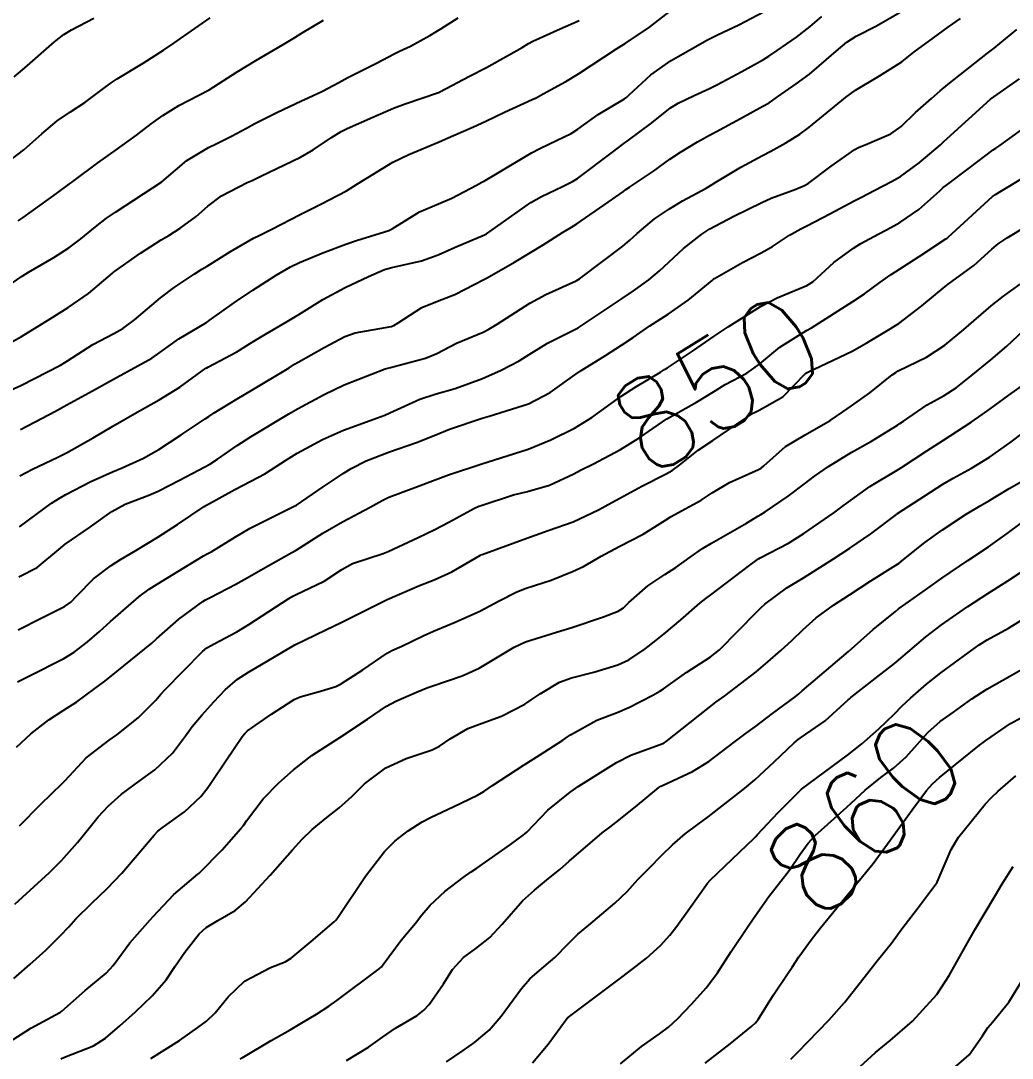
# Model space of a CAD drawing. Header units: metres. Extents: x 307586 to 320046, y 7427249 to 7434250.
# Drawn here: x 319910.75 to 319953.72, y 7429472.91 to 7429517.88 of the extents above; entities that cross this region are included whole.
import ezdxf
from ezdxf.enums import TextEntityAlignment as Align

# ---------------------------------------------------------------- set-up
doc = ezdxf.new("R2010")
doc.units = ezdxf.units.M
doc.header["$MEASUREMENT"] = 0
for name, color, linetype in [('Cotas', 45, 'Continuous'), ('Curvas de Nivel 1m', 11, 'Continuous'), ('Curvas de Nivel 5m', 15, 'Continuous')]:
    doc.layers.add(name, color=color, linetype=linetype)
doc.styles.add('Style-STANDARD', font='STANDARD.shx')

msp = doc.modelspace()

# ---------------------------------------------------------------- linework, layer by layer
at = {"layer": 'Curvas de Nivel 1m', "flags": 128}
for points, elevation in [([(319910.015, 7429501.732), (319910.764, 7429502.071), (319912.482, 7429502.954), (319912.665, 7429503.061), (319912.776, 7429503.14), (319913.885, 7429503.841), (319914.794, 7429504.318), (319915.183, 7429504.539), (319915.685, 7429504.917), (319916.813, 7429505.87), (319917.401, 7429506.311), (319918.269, 7429506.886), (319918.607, 7429507.101), (319918.828, 7429507.241), (319919.84, 7429507.868), (319920.847, 7429508.447), (319921.116, 7429508.589), (319921.634, 7429508.848), (319922.859, 7429509.472), (319923.762, 7429509.923), (319924.87, 7429510.5), (319925.355, 7429510.803), (319926.883, 7429511.75), (319927.578, 7429512.081), (319928.892, 7429512.621), (319928.984, 7429512.667), (319929.17, 7429512.757), (319930.371, 7429513.275), (319930.905, 7429513.527), (319931.724, 7429513.915), (319932.919, 7429514.458), (319933.089, 7429514.539), (319933.393, 7429514.705), (319934.375, 7429515.249), (319934.932, 7429515.578), (319936.576, 7429516.665), (319936.801, 7429516.806), (319936.946, 7429516.891), (319938.003, 7429517.603), (319938.969, 7429518.353)], 842), ([(319910.144, 7429511.724), (319910.886, 7429512.282), (319911.669, 7429512.968), (319912.327, 7429513.533), (319912.908, 7429513.93), (319913.527, 7429514.331), (319914.339, 7429514.936), (319914.667, 7429515.191), (319914.927, 7429515.362), (319916.053, 7429516.038), (319916.94, 7429516.601), (319917.384, 7429516.903), (319918.295, 7429517.547), (319918.96, 7429517.999)], 838), ([(319910.469, 7429515.443), (319910.931, 7429515.836), (319912.216, 7429516.961), (319912.617, 7429517.286), (319912.951, 7429517.486), (319913.917, 7429517.982)], 837), ([(319910.639, 7429509.198), (319910.857, 7429509.346), (319912.304, 7429510.395), (319912.871, 7429510.808), (319912.951, 7429510.87), (319913.063, 7429510.948), (319914.098, 7429511.721), (319914.886, 7429512.279), (319915.767, 7429512.917), (319916.405, 7429513.403), (319916.906, 7429513.766), (319917.601, 7429514.205), (319918.923, 7429514.88), (319920.135, 7429515.664), (319920.936, 7429516.154), (319922.123, 7429516.842), (319922.635, 7429517.147), (319922.951, 7429517.346), (319923.88, 7429517.9)], 839), ([(319910.665, 7429493.77), (319911.467, 7429494.172), (319912.4, 7429494.954), (319912.685, 7429495.188), (319913.728, 7429495.904), (319914.7, 7429496.606), (319915.275, 7429496.921), (319916.302, 7429497.313), (319916.712, 7429497.491), (319917.641, 7429497.969), (319918.728, 7429498.54), (319918.947, 7429498.661), (319919.282, 7429498.875), (319920.138, 7429499.467), (319920.743, 7429499.852), (319922.37, 7429500.836), (319922.755, 7429501.058), (319923.902, 7429501.678), (319924.766, 7429502.097), (319926.547, 7429502.783), (319926.717, 7429502.838), (319926.774, 7429502.852), (319928.295, 7429503.25), (319928.783, 7429503.458), (319929.645, 7429503.896), (319930.797, 7429504.379), (319931.034, 7429504.502), (319931.399, 7429504.731), (319932.812, 7429505.632), (319933.514, 7429506.005), (319934.822, 7429506.601), (319934.971, 7429506.688), (319936.018, 7429507.489), (319936.845, 7429508.107), (319937.146, 7429508.359), (319937.466, 7429508.654), (319938.222, 7429509.284), (319938.864, 7429509.725), (319939.437, 7429510.064), (319940.46, 7429510.624), (319940.722, 7429510.774), (319940.877, 7429510.873), (319941.955, 7429511.536), (319942.895, 7429512.035), (319943.263, 7429512.221), (319943.907, 7429512.58), (319944.52, 7429512.961), (319944.91, 7429513.243), (319946.494, 7429514.546), (319946.926, 7429514.86), (319947.975, 7429515.487), (319948.939, 7429516.098), (319949.172, 7429516.286), (319949.454, 7429516.515), (319950.317, 7429517.141), (319950.959, 7429517.605), (319951.48, 7429517.978)], 846), ([(319910.721, 7429498.155), (319911.263, 7429498.434), (319912.355, 7429498.956), (319912.735, 7429499.145), (319913.888, 7429499.792), (319914.747, 7429500.307), (319915.803, 7429500.914), (319916.758, 7429501.443), (319917.655, 7429502), (319918.772, 7429502.812), (319918.814, 7429502.838), (319918.889, 7429502.879), (319920.12, 7429503.53), (319920.789, 7429503.939), (319921.355, 7429504.292), (319922.301, 7429504.838), (319922.806, 7429505.149), (319923.839, 7429505.793), (319924.818, 7429506.316), (319925.831, 7429506.795), (319926.525, 7429507.087), (319926.829, 7429507.174), (319928.126, 7429507.475), (319928.837, 7429507.731), (319929.547, 7429508.049), (319930.851, 7429508.592), (319930.946, 7429508.644), (319931.084, 7429508.737), (319932.866, 7429509.992), (319933.316, 7429510.258), (319934.229, 7429510.696), (319934.664, 7429510.903), (319934.876, 7429511.034), (319936.394, 7429512.174), (319936.892, 7429512.555), (319936.953, 7429512.599), (319937.034, 7429512.659), (319938.107, 7429513.446), (319938.915, 7429514.097), (319939.248, 7429514.309), (319939.942, 7429514.63), (319940.61, 7429514.939), (319940.928, 7429515.1), (319942.008, 7429515.678), (319942.939, 7429516.199), (319943.181, 7429516.347), (319943.536, 7429516.584), (319944.368, 7429517.16), (319944.959, 7429517.629), (319945.475, 7429518.053)], 844), ([(319910.745, 7429500.155), (319912.265, 7429500.957), (319912.756, 7429501.221), (319913.868, 7429501.833), (319914.767, 7429502.341), (319915.833, 7429502.914), (319916.43, 7429503.253), (319916.782, 7429503.496), (319917.599, 7429504.084), (319918.802, 7429504.801), (319918.853, 7429504.829), (319918.925, 7429504.879), (319920.016, 7429505.663), (319920.816, 7429506.198), (319921.828, 7429506.845), (319922.451, 7429507.214), (319922.831, 7429507.402), (319923.839, 7429507.819), (319924.844, 7429508.195), (319925.301, 7429508.348), (319926.703, 7429508.782), (319926.854, 7429508.853), (319928.041, 7429509.588), (319928.865, 7429509.94), (319929.436, 7429510.185), (319930.5, 7429510.744), (319930.735, 7429510.88), (319930.875, 7429510.956), (319931.412, 7429511.266), (319932.887, 7429512.151), (319933.25, 7429512.345), (319934.007, 7429512.699), (319934.604, 7429512.987), (319934.9, 7429513.183), (319935.775, 7429513.812), (319936.92, 7429514.496), (319937.019, 7429514.561), (319937.125, 7429514.658), (319938.054, 7429515.526), (319938.938, 7429516.157), (319939.248, 7429516.329), (319939.776, 7429516.632), (319940.521, 7429517.052), (319940.953, 7429517.266), (319941.868, 7429517.698), (319942.968, 7429518.27)], 843), ([(319910.01, 7429503.762), (319910.791, 7429504.188), (319911.278, 7429504.491), (319912.028, 7429504.962), (319912.808, 7429505.443), (319913.697, 7429506.058), (319914.733, 7429506.931), (319914.78, 7429506.974), (319914.824, 7429507.004), (319915.95, 7429507.799), (319916.845, 7429508.374), (319917.17, 7429508.574), (319917.67, 7429508.892), (319918.352, 7429509.391), (319918.863, 7429509.841), (319919.458, 7429510.283), (319920.572, 7429510.863), (319920.778, 7429510.956), (319920.874, 7429511), (319921.163, 7429511.143), (319922.884, 7429511.969), (319923.433, 7429512.279), (319924.217, 7429512.817), (319924.636, 7429513.073), (319924.899, 7429513.201), (319926.006, 7429513.694), (319926.913, 7429514.09), (319927.414, 7429514.277), (319928.855, 7429514.761), (319928.904, 7429514.779), (319928.923, 7429514.789), (319930.198, 7429515.48), (319930.934, 7429515.845), (319932.491, 7429516.717), (319932.762, 7429516.896), (319932.947, 7429516.994), (319934.134, 7429517.519), (319934.961, 7429517.889)], 841), ([(319910.638, 7429491.469), (319911.671, 7429491.993), (319912.648, 7429492.48), (319912.921, 7429492.676), (319913.178, 7429492.945), (319913.913, 7429493.689), (319914.673, 7429494.262), (319915.081, 7429494.519), (319915.74, 7429494.914), (319916.689, 7429495.493), (319917.541, 7429496.045), (319918.702, 7429496.814), (319918.741, 7429496.842), (319918.806, 7429496.879), (319920.027, 7429497.553), (319920.719, 7429497.913), (319921.335, 7429498.239), (319922.275, 7429498.837), (319922.736, 7429499.127), (319923.835, 7429499.726), (319924.746, 7429500.133), (319926.539, 7429500.783), (319926.754, 7429500.875), (319928.051, 7429501.476), (319928.762, 7429501.7), (319929.585, 7429501.931), (319930.769, 7429502.375), (319931.578, 7429502.728), (319932.361, 7429503.135), (319932.783, 7429503.405), (319933.588, 7429503.904), (319934.8, 7429504.506), (319934.918, 7429504.571), (319935.087, 7429504.686), (319936.815, 7429505.839), (319937.308, 7429506.165), (319937.979, 7429506.648), (319938.439, 7429507.034), (319938.835, 7429507.414), (319939.476, 7429508.001), (319940.268, 7429508.626), (319940.619, 7429508.859), (319940.857, 7429508.988), (319941.652, 7429509.4), (319942.867, 7429510.001), (319943.273, 7429510.182), (319944.341, 7429510.575), (319944.719, 7429510.728), (319944.877, 7429510.82), (319945.877, 7429511.567), (319946.899, 7429512.299), (319947.057, 7429512.382), (319947.449, 7429512.535), (319948.456, 7429512.976), (319948.911, 7429513.299), (319949.531, 7429513.9), (319950.22, 7429514.507), (319950.597, 7429514.832), (319950.929, 7429515.115), (319952.655, 7429516.474), (319952.82, 7429516.597), (319952.946, 7429516.692), (319953.921, 7429517.498)], 847), ([(319910.615, 7429489.217), (319911.111, 7429489.466), (319912.626, 7429490.238), (319913.065, 7429490.509), (319913.633, 7429490.94), (319914.174, 7429491.398), (319914.642, 7429491.83), (319915.876, 7429492.912), (319916.326, 7429493.237), (319916.661, 7429493.452), (319917.56, 7429494), (319918.68, 7429494.678), (319918.81, 7429494.75), (319919.036, 7429494.876), (319920.054, 7429495.501), (319920.693, 7429495.876), (319922.608, 7429496.831), (319922.674, 7429496.86), (319922.704, 7429496.879), (319923.855, 7429497.68), (319924.724, 7429498.248), (319925.072, 7429498.461), (319925.722, 7429498.795), (319926.737, 7429499.195), (319927.912, 7429499.597), (319928.745, 7429499.934), (319929.333, 7429500.169), (319930.752, 7429500.649), (319931.05, 7429500.736), (319932.759, 7429501.274), (319933.704, 7429501.76), (319934.771, 7429502.535), (319934.994, 7429502.687), (319936.093, 7429503.36), (319936.79, 7429503.814), (319937.298, 7429504.152), (319938.024, 7429504.648), (319938.49, 7429504.96), (319938.808, 7429505.16), (319939.685, 7429505.761), (319940.718, 7429506.621), (319940.771, 7429506.673), (319940.824, 7429506.707), (319942.04, 7429507.397), (319942.841, 7429507.818), (319943.338, 7429508.093), (319944.067, 7429508.578), (319944.566, 7429508.863), (319944.857, 7429509.005), (319945.812, 7429509.506), (319946.868, 7429510.065), (319947.184, 7429510.223), (319947.767, 7429510.531), (319948.496, 7429510.906), (319948.882, 7429511.125), (319949.69, 7429511.713), (319950.609, 7429512.503), (319950.76, 7429512.645), (319950.906, 7429512.778), (319952.785, 7429514.472), (319952.924, 7429514.582), (319954.032, 7429515.359)], 848), ([(319910.577, 7429486.392), (319911.185, 7429486.971), (319911.973, 7429487.579), (319912.598, 7429487.974), (319913.19, 7429488.358), (319913.962, 7429488.937), (319914.337, 7429489.212), (319914.618, 7429489.42), (319916.428, 7429490.903), (319916.635, 7429491.081), (319917.598, 7429491.936), (319918.651, 7429492.704), (319918.761, 7429492.77), (319918.963, 7429492.877), (319920.074, 7429493.453), (319920.667, 7429493.782), (319921.346, 7429494.177), (319922.509, 7429494.833), (319922.684, 7429494.934), (319923.844, 7429495.666), (319924.696, 7429496.152), (319925.9, 7429496.792), (319926.412, 7429497.079), (319926.71, 7429497.228), (319927.834, 7429497.651), (319928.721, 7429497.979), (319929.287, 7429498.191), (319930.732, 7429498.671), (319930.786, 7429498.686), (319930.961, 7429498.737), (319932.739, 7429499.306), (319933.73, 7429499.713), (319934.748, 7429500.217), (319935.502, 7429500.679), (319936.762, 7429501.583), (319937.406, 7429502.014), (319938.473, 7429502.643), (319938.66, 7429502.756), (319938.776, 7429502.83), (319939.863, 7429503.559), (319940.799, 7429504.205), (319941.416, 7429504.611), (319942.812, 7429505.488), (319943.534, 7429505.864), (319944.821, 7429506.404), (319945.08, 7429506.566), (319945.996, 7429507.392), (319946.845, 7429508.015), (319947.167, 7429508.218), (319947.727, 7429508.531), (319948.469, 7429508.912), (319948.859, 7429509.125), (319949.679, 7429509.698), (319950.58, 7429510.503), (319950.735, 7429510.641), (319950.877, 7429510.753), (319951.868, 7429511.505), (319952.9, 7429512.282), (319953.014, 7429512.356), (319953.188, 7429512.467), (319954.183, 7429513.184)], 849), ([(319910.499, 7429479.583), (319912.007, 7429480.958), (319912.518, 7429481.476), (319913.216, 7429482.253), (319913.758, 7429482.938), (319914.108, 7429483.366), (319914.547, 7429483.836), (319915.122, 7429484.354), (319915.888, 7429484.91), (319916.568, 7429485.403), (319917.332, 7429486.136), (319917.895, 7429486.887), (319918.184, 7429487.289), (319918.596, 7429487.779), (319919.119, 7429488.361), (319919.606, 7429488.87), (319920.149, 7429489.333), (319920.621, 7429489.642), (319922.633, 7429490.83), (319923.979, 7429491.477), (319924.643, 7429491.793), (319926.605, 7429492.781), (319926.639, 7429492.795), (319928.033, 7429493.396), (319928.666, 7429493.648), (319929.436, 7429493.988), (319930.682, 7429494.711), (319930.698, 7429494.724), (319930.755, 7429494.739), (319932.69, 7429495.446), (319933.615, 7429495.78), (319934.698, 7429496.163), (319935.796, 7429496.674), (319936.375, 7429496.998), (319936.711, 7429497.181), (319937.672, 7429497.697), (319938.727, 7429498.235), (319938.983, 7429498.384), (319939.312, 7429498.634), (319940.109, 7429499.256), (319940.743, 7429499.678), (319942.104, 7429500.6), (319942.489, 7429500.862), (319942.759, 7429500.998), (319943.779, 7429501.569), (319944.743, 7429502.57), (319944.761, 7429502.592), (319944.783, 7429502.604), (319944.862, 7429502.647), (319946.793, 7429503.559), (319947.416, 7429503.915), (319948.438, 7429504.524), (319948.665, 7429504.661), (319948.805, 7429504.76), (319949.805, 7429505.518), (319950.822, 7429506.364), (319951, 7429506.497), (319952.054, 7429507.262), (319952.845, 7429507.975), (319953.112, 7429508.204), (319953.506, 7429508.463), (319954.335, 7429508.978)], 851), ([(319910.457, 7429476.359), (319911.153, 7429476.97), (319911.843, 7429477.589), (319912.482, 7429478.23), (319912.831, 7429478.604), (319913.144, 7429478.943), (319913.82, 7429479.616), (319914.506, 7429480.269), (319915.134, 7429480.921), (319916.53, 7429482.573), (319916.688, 7429482.742), (319916.888, 7429482.896), (319917.848, 7429483.582), (319918.554, 7429484.256), (319918.834, 7429484.602), (319919.025, 7429484.875), (319919.641, 7429485.8), (319920.368, 7429486.862), (319920.463, 7429486.983), (319920.586, 7429487.091), (319921.625, 7429487.817), (319922.607, 7429488.459), (319922.86, 7429488.576), (319923.739, 7429488.819), (319924.409, 7429489.018), (319924.616, 7429489.115), (319925.574, 7429489.747), (319926.63, 7429490.464), (319926.834, 7429490.575), (319927.266, 7429490.774), (319928.193, 7429491.209), (319928.64, 7429491.419), (319929.583, 7429491.812), (319930.648, 7429492.289), (319931.486, 7429492.728), (319932.252, 7429493.123), (319932.661, 7429493.274), (319933.735, 7429493.632), (319934.673, 7429493.997), (319935.142, 7429494.217), (319935.903, 7429494.672), (319936.687, 7429495.094), (319937.722, 7429495.62), (319938.699, 7429496.231), (319938.945, 7429496.393), (319939.388, 7429496.633), (319940.237, 7429497.098), (319940.715, 7429497.411), (319941.468, 7429497.863), (319942.73, 7429498.421), (319942.837, 7429498.483), (319942.96, 7429498.588), (319943.902, 7429499.418), (319944.746, 7429499.928), (319945.829, 7429500.554), (319946.38, 7429500.924), (319946.763, 7429501.179), (319947.553, 7429501.751), (319948.522, 7429502.523), (319948.673, 7429502.632), (319948.785, 7429502.696), (319950.007, 7429503.292), (319950.796, 7429503.807), (319951.627, 7429504.488), (319952.813, 7429505.513), (319953.343, 7429505.939), (319954.067, 7429506.458)], 852), ([(319910.424, 7429473.718), (319911.185, 7429474.215), (319912.442, 7429474.885), (319912.483, 7429474.908), (319912.54, 7429474.949), (319913.552, 7429475.839), (319914.46, 7429476.595), (319914.762, 7429476.926), (319915.483, 7429477.909), (319916.363, 7429478.902), (319916.494, 7429479.044), (319917.389, 7429480.007), (319918.434, 7429480.881), (319918.479, 7429480.915), (319918.514, 7429480.952), (319919.467, 7429481.927), (319920.298, 7429482.862), (319920.404, 7429482.993), (319920.538, 7429483.197), (319921.256, 7429484.146), (319921.938, 7429484.839), (319922.569, 7429485.404), (319923.365, 7429486.032), (319924.583, 7429486.81), (319925.777, 7429487.61), (319926.604, 7429488.164), (319927.005, 7429488.378), (319927.91, 7429488.767), (319928.402, 7429488.975), (319928.616, 7429489.051), (319929.884, 7429489.483), (319930.624, 7429489.818), (319932.135, 7429490.717), (319932.635, 7429490.953), (319933.969, 7429491.368), (319934.642, 7429491.58), (319936.015, 7429492.038), (319936.649, 7429492.291), (319936.874, 7429492.435), (319937.108, 7429492.655), (319937.927, 7429493.384), (319938.671, 7429493.87), (319939.139, 7429494.173), (319939.77, 7429494.629), (319940.306, 7429495.005), (319940.689, 7429495.236), (319942.202, 7429496.102), (319942.701, 7429496.395), (319942.822, 7429496.469), (319943.01, 7429496.587), (319944.015, 7429497.275), (319944.721, 7429497.805), (319945.156, 7429498.134), (319945.757, 7429498.555), (319946.739, 7429499.155), (319947.619, 7429499.657), (319948.751, 7429500.345), (319948.858, 7429500.413), (319949.01, 7429500.517), (319950.042, 7429501.228), (319950.77, 7429501.638), (319951.298, 7429501.969), (319951.947, 7429502.483), (319952.79, 7429503.18), (319953.488, 7429503.771), (319954.218, 7429504.456)], 853), ([(319912.488, 7429472.874), (319912.657, 7429472.948), (319913.906, 7429473.45), (319914.426, 7429473.776), (319915.048, 7429474.306), (319915.726, 7429474.911), (319916.45, 7429475.616), (319917.05, 7429476.301), (319917.449, 7429476.89), (319917.86, 7429477.499), (319918.484, 7429478.297), (319918.79, 7429478.576), (319919.297, 7429478.872), (319920.053, 7429479.308), (319920.501, 7429479.681), (319921.57, 7429480.844), (319922.524, 7429481.943), (319922.95, 7429482.405), (319923.387, 7429482.821), (319924.016, 7429483.341), (319924.547, 7429483.76), (319925.1, 7429484.256), (319925.651, 7429484.794), (319926.57, 7429485.492), (319927.454, 7429485.891), (319928.578, 7429486.278), (319928.9, 7429486.437), (319929.369, 7429486.752), (319930.136, 7429487.199), (319930.592, 7429487.375), (319931.59, 7429487.733), (319932.606, 7429488.254), (319932.88, 7429488.436), (319933.259, 7429488.704), (319934.104, 7429489.21), (319934.62, 7429489.397), (319935.591, 7429489.644), (319936.626, 7429489.957), (319937.104, 7429490.179), (319937.812, 7429490.648), (319938.275, 7429491.006), (319938.64, 7429491.307), (319939.366, 7429491.913), (319940.182, 7429492.625), (319940.444, 7429492.835), (319940.658, 7429492.99), (319942.358, 7429494.275), (319942.682, 7429494.522), (319942.722, 7429494.55), (319942.798, 7429494.589), (319944.031, 7429495.235), (319944.694, 7429495.648), (319945.989, 7429496.551), (319946.403, 7429496.85), (319946.711, 7429497.086), (319947.558, 7429497.694), (319948.731, 7429498.391), (319948.811, 7429498.44), (319948.931, 7429498.518), (319950.015, 7429499.232), (319950.745, 7429499.702), (319951.948, 7429500.482), (319952.421, 7429500.812), (319952.762, 7429501.059), (319953.581, 7429501.652), (319954.723, 7429502.451)], 854), ([(319920.262, 7429472.862), (319920.351, 7429472.924), (319920.415, 7429472.966), (319921.6, 7429473.668), (319922.433, 7429474.139), (319922.869, 7429474.393), (319923.566, 7429474.819), (319924.099, 7429475.161), (319924.449, 7429475.403), (319926.294, 7429476.783), (319926.382, 7429476.863), (319926.466, 7429476.971), (319927.237, 7429478.017), (319927.855, 7429478.766), (319928.141, 7429479.119), (319928.501, 7429479.539), (319929.131, 7429480.13), (319929.928, 7429480.746), (319930.274, 7429480.984), (319930.517, 7429481.147), (319931.974, 7429482.165), (319932.532, 7429482.574), (319932.606, 7429482.636), (319932.68, 7429482.709), (319933.594, 7429483.653), (319934.559, 7429484.439), (319934.703, 7429484.546), (319934.908, 7429484.685), (319936.574, 7429485.721), (319937.192, 7429486.038), (319938.582, 7429486.554), (319938.642, 7429486.579), (319938.727, 7429486.639), (319939.77, 7429487.454), (319940.606, 7429488.129), (319940.884, 7429488.341), (319941.267, 7429488.61), (319942.624, 7429489.651), (319943.128, 7429490.085), (319943.689, 7429490.579), (319944.186, 7429491.028), (319944.646, 7429491.474), (319945.225, 7429491.991), (319945.983, 7429492.55), (319946.667, 7429492.997), (319947.602, 7429493.602), (319948.68, 7429494.271), (319948.829, 7429494.371), (319949.018, 7429494.517), (319949.939, 7429495.259), (319950.696, 7429495.813), (319951.724, 7429496.485), (319952.335, 7429496.849), (319952.712, 7429497.067), (319953.586, 7429497.595), (319954.73, 7429498.256)], 856), ([(319924.866, 7429472.803), (319925.822, 7429473.389), (319926.428, 7429473.817), (319927, 7429474.208), (319927.937, 7429474.765), (319928.225, 7429474.983), (319928.448, 7429475.24), (319929.075, 7429476.135), (319929.469, 7429476.75), (319929.94, 7429477.276), (319930.477, 7429477.663), (319931.079, 7429478.136), (319931.612, 7429478.723), (319932.503, 7429479.727), (319933.015, 7429480.197), (319933.63, 7429480.699), (319934.118, 7429481.092), (319934.52, 7429481.442), (319935.952, 7429482.669), (319936.279, 7429482.922), (319936.54, 7429483.123), (319937.393, 7429483.809), (319938.401, 7429484.642), (319938.5, 7429484.704), (319938.564, 7429484.735), (319939.865, 7429485.332), (319940.574, 7429485.772), (319941.678, 7429486.604), (319942.193, 7429486.992), (319942.593, 7429487.29), (319943.332, 7429487.853), (319944.31, 7429488.573), (319944.478, 7429488.707), (319944.616, 7429488.829), (319946.633, 7429490.54), (319947.691, 7429491.486), (319948.659, 7429492.277), (319948.795, 7429492.385), (319948.975, 7429492.517), (319949.965, 7429493.212), (319950.675, 7429493.714), (319951.803, 7429494.483), (319952.689, 7429495.07), (319953.509, 7429495.647), (319954.572, 7429496.451)], 857), ([(319929.206, 7429472.748), (319929.923, 7429473.235), (319930.426, 7429473.592), (319931.048, 7429474.117), (319931.579, 7429474.723), (319932.455, 7429475.929), (319932.821, 7429476.344), (319933.237, 7429476.702), (319933.895, 7429477.272), (319934.481, 7429477.87), (319934.893, 7429478.277), (319935.37, 7429478.677), (319936.503, 7429479.621), (319937.028, 7429480.135), (319937.496, 7429480.65), (319937.997, 7429481.166), (319938.524, 7429481.698), (319939.001, 7429482.163), (319939.542, 7429482.63), (319940.11, 7429483.053), (319940.544, 7429483.376), (319942.125, 7429484.597), (319942.567, 7429484.969), (319943.403, 7429485.754), (319944.27, 7429486.573), (319944.441, 7429486.716), (319944.587, 7429486.817), (319945.619, 7429487.533), (319946.611, 7429488.438), (319946.664, 7429488.487), (319946.723, 7429488.539), (319947.789, 7429489.361), (319948.628, 7429490.022), (319948.901, 7429490.247), (319949.203, 7429490.514), (319949.973, 7429491.177), (319950.651, 7429491.688), (319951.129, 7429492.02), (319951.798, 7429492.483), (319952.669, 7429493.053), (319953.537, 7429493.599), (319954.682, 7429494.359)], 858), ([(319932.934, 7429472.705), (319933.608, 7429473.515), (319934.442, 7429474.643), (319934.465, 7429474.668), (319934.489, 7429474.689), (319936.458, 7429476.165), (319936.739, 7429476.378), (319937.109, 7429476.654), (319937.874, 7429477.244), (319938.48, 7429477.788), (319938.888, 7429478.235), (319939.19, 7429478.633), (319939.734, 7429479.395), (319940.512, 7429480.489), (319940.626, 7429480.618), (319942.541, 7429482.441), (319942.611, 7429482.52), (319942.671, 7429482.589), (319943.581, 7429483.551), (319944.563, 7429484.543), (319944.589, 7429484.57), (319946.578, 7429486.045), (319946.862, 7429486.255), (319947.212, 7429486.534), (319947.941, 7429487.178), (319948.602, 7429487.82), (319948.95, 7429488.174), (319949.312, 7429488.513), (319950.012, 7429489.113), (319950.624, 7429489.607), (319951.81, 7429490.482), (319952.294, 7429490.819), (319952.641, 7429491.037), (319953.558, 7429491.552), (319954.66, 7429492.232)], 859), ([(319940.414, 7429472.697), (319941.502, 7429473.528), (319942.438, 7429474.293), (319942.593, 7429474.437), (319942.709, 7429474.587), (319943.376, 7429475.659), (319943.991, 7429476.575), (319944.183, 7429476.857), (319944.474, 7429477.302), (319945.004, 7429478.044), (319945.411, 7429478.556), (319946.507, 7429479.902), (319946.796, 7429480.251), (319947.036, 7429480.535), (319947.7, 7429481.354), (319948.543, 7429482.52), (319949.391, 7429483.675), (319950.013, 7429484.505), (319950.27, 7429484.798), (319950.569, 7429485.077), (319952.302, 7429486.474), (319952.465, 7429486.591), (319952.586, 7429486.677), (319953.642, 7429487.414), (319954.605, 7429487.93)], 861), ([(319944.135, 7429472.863), (319944.429, 7429473.163), (319945.782, 7429474.55), (319946.451, 7429475.324), (319946.986, 7429476.006), (319947.401, 7429476.531), (319947.872, 7429477.126), (319948.484, 7429477.897), (319948.752, 7429478.255), (319948.944, 7429478.515), (319949.611, 7429479.4), (319950.447, 7429480.501), (319950.473, 7429480.541), (319950.515, 7429480.636), (319951.076, 7429481.95), (319951.392, 7429482.487), (319952.557, 7429483.925), (319952.819, 7429484.209), (319953.096, 7429484.465), (319953.877, 7429485.15)], 862), ([(319947.112, 7429472.533), (319947.801, 7429473.154), (319948.434, 7429473.677), (319949.399, 7429474.506), (319950.455, 7429475.669), (319950.996, 7429476.492), (319951.52, 7429477.442), (319952.104, 7429478.476), (319952.5, 7429479.147), (319952.998, 7429479.975), (319953.286, 7429480.462), (319953.77, 7429481.212)], 863), ([(319951.191, 7429472.482), (319951.858, 7429473.047), (319952.437, 7429473.878), (319952.672, 7429474.237), (319952.864, 7429474.466), (319953.569, 7429475.342), (319954.257, 7429476.452)], 864)]:
    msp.add_lwpolyline(points, dxfattribs=dict(at, elevation=elevation))
at = {"layer": 'Curvas de Nivel 5m', "flags": 128}
for points, elevation in [([(319909.732, 7429506.072), (319910.821, 7429506.803), (319911.087, 7429506.976), (319912.183, 7429507.609), (319912.839, 7429508.037), (319913.364, 7429508.426), (319913.999, 7429508.939), (319914.477, 7429509.314), (319914.859, 7429509.58), (319916.873, 7429510.9), (319917.958, 7429511.813), (319918.888, 7429512.38), (319919.224, 7429512.542), (319919.883, 7429512.87), (319920.539, 7429513.223), (319920.901, 7429513.415), (319921.857, 7429513.897), (319922.916, 7429514.398), (319923.21, 7429514.536), (319923.827, 7429514.821), (319924.541, 7429515.199), (319924.929, 7429515.409), (319926.199, 7429516.055), (319926.94, 7429516.442), (319927.166, 7429516.552), (319927.644, 7429516.773), (319928.483, 7429517.234), (319928.954, 7429517.52), (319929.716, 7429517.998)], 840), ([(319910.693, 7429495.946), (319912.082, 7429496.959), (319912.458, 7429497.203), (319912.709, 7429497.34), (319913.76, 7429497.897), (319914.724, 7429498.32), (319915.156, 7429498.494), (319916.069, 7429498.91), (319916.737, 7429499.292), (319917.707, 7429499.926), (319918.75, 7429500.624), (319918.903, 7429500.727), (319919.138, 7429500.876), (319920.132, 7429501.494), (319920.763, 7429501.865), (319922.383, 7429502.836), (319922.623, 7429502.985), (319922.777, 7429503.074), (319923.897, 7429503.708), (319924.794, 7429504.196), (319925.248, 7429504.351), (319926.801, 7429504.625), (319926.92, 7429504.66), (319927.117, 7429504.777), (319928.136, 7429505.441), (319928.812, 7429505.717), (319929.563, 7429506.005), (319930.822, 7429506.654), (319930.974, 7429506.738), (319932.147, 7429507.407), (319932.84, 7429507.829), (319933.39, 7429508.159), (319934.236, 7429508.696), (319934.622, 7429508.925), (319934.857, 7429509.068), (319936.207, 7429510.01), (319936.871, 7429510.48), (319936.976, 7429510.555), (319937.13, 7429510.657), (319938.174, 7429511.353), (319938.885, 7429511.872), (319939.34, 7429512.184), (319940.084, 7429512.628), (319940.61, 7429512.919), (319940.907, 7429513.076), (319941.943, 7429513.634), (319942.919, 7429514.168), (319943.183, 7429514.325), (319943.544, 7429514.584), (319944.366, 7429515.138), (319944.933, 7429515.556), (319946.096, 7429516.553), (319946.549, 7429516.945), (319946.953, 7429517.205), (319947.835, 7429517.656), (319948.97, 7429518.31)], 845), ([(319910.704, 7429482.977), (319911.609, 7429483.902), (319912.561, 7429484.824), (319912.622, 7429484.889), (319912.673, 7429484.949), (319913.585, 7429485.928), (319914.581, 7429486.695), (319914.915, 7429486.925), (319915.844, 7429487.661), (319916.606, 7429488.423), (319916.821, 7429488.686), (319917.007, 7429488.896), (319917.807, 7429489.702), (319918.629, 7429490.535), (319918.82, 7429490.689), (319919.132, 7429490.875), (319920.114, 7429491.389), (319920.641, 7429491.702), (319922.377, 7429492.834), (319922.547, 7429492.94), (319922.655, 7429492.994), (319923.9, 7429493.582), (319924.672, 7429494.095), (319925.128, 7429494.352), (319926.464, 7429494.783), (319926.684, 7429494.868), (319927.978, 7429495.479), (319928.694, 7429495.819), (319929.312, 7429496.139), (319930.426, 7429496.743), (319930.612, 7429496.833), (319930.705, 7429496.868), (319932.108, 7429497.323), (319932.714, 7429497.478), (319933.668, 7429497.752), (319934.726, 7429498.243), (319935.014, 7429498.4), (319935.577, 7429498.677), (319936.739, 7429499.288), (319937.591, 7429499.805), (319938.753, 7429500.619), (319938.786, 7429500.64), (319940.046, 7429501.341), (319940.771, 7429501.797), (319941.279, 7429502.109), (319942.223, 7429502.598), (319942.787, 7429502.999), (319943.645, 7429503.73), (319944.802, 7429504.448), (319945.018, 7429504.567), (319946.815, 7429505.704), (319947.315, 7429506.038), (319947.981, 7429506.528), (319948.472, 7429506.88), (319948.832, 7429507.108), (319949.692, 7429507.66), (319950.852, 7429508.418), (319950.898, 7429508.454), (319950.951, 7429508.499), (319952.871, 7429510.256), (319952.993, 7429510.348), (319953.182, 7429510.467), (319954.245, 7429511.094)], 850), ([(319916.388, 7429472.9), (319917.631, 7429473.682), (319918.433, 7429474.239), (319918.798, 7429474.516), (319919.177, 7429474.873), (319919.748, 7429475.569), (319920.457, 7429476.244), (319921.584, 7429476.843), (319922.211, 7429477.09), (319922.469, 7429477.245), (319923.341, 7429477.961), (319924.338, 7429478.812), (319924.416, 7429478.889), (319924.495, 7429479), (319925.696, 7429480.792), (319926.524, 7429481.867), (319926.98, 7429482.324), (319927.546, 7429482.77), (319928.148, 7429483.155), (319928.542, 7429483.355), (319929.491, 7429483.808), (319930.556, 7429484.311), (319930.829, 7429484.466), (319931.204, 7429484.73), (319932.572, 7429485.623), (319933.236, 7429486.044), (319934.243, 7429486.693), (319934.444, 7429486.832), (319934.586, 7429486.928), (319935.715, 7429487.554), (319936.601, 7429487.898), (319937.143, 7429488.116), (319938.147, 7429488.645), (319938.445, 7429488.811), (319938.616, 7429488.919), (319939.62, 7429489.633), (319940.63, 7429490.289), (319941.036, 7429490.614), (319942.658, 7429492.262), (319942.824, 7429492.425), (319943.006, 7429492.587), (319943.958, 7429493.289), (319944.675, 7429493.729), (319945.981, 7429494.551), (319946.688, 7429495.014), (319947.593, 7429495.632), (319948.703, 7429496.479), (319948.727, 7429496.496), (319948.757, 7429496.519), (319949.937, 7429497.286), (319950.722, 7429497.788), (319951.17, 7429498.05), (319951.952, 7429498.482), (319952.738, 7429498.961), (319953.623, 7429499.582), (319954.753, 7429500.427)], 855), ([(319936.75, 7429472.657), (319937.654, 7429473.418), (319938.433, 7429473.96), (319938.823, 7429474.249), (319939.233, 7429474.632), (319939.823, 7429475.252), (319940.456, 7429475.961), (319940.95, 7429476.613), (319941.547, 7429477.534), (319942.25, 7429478.594), (319942.496, 7429478.942), (319943.177, 7429479.912), (319943.688, 7429480.578), (319944.049, 7429481.046), (319944.531, 7429481.745), (319944.877, 7429482.226), (319945.183, 7429482.56), (319946.555, 7429483.782), (319946.948, 7429484.147), (319947.356, 7429484.532), (319948.024, 7429485.07), (319948.573, 7429485.486), (319949.121, 7429485.971), (319949.599, 7429486.51), (319950.064, 7429487.032), (319950.598, 7429487.498), (319951.184, 7429487.912), (319951.975, 7429488.48), (319952.617, 7429488.908), (319953.613, 7429489.47), (319954.629, 7429490.045)], 860)]:
    msp.add_lwpolyline(points, dxfattribs=dict(at, elevation=elevation))

# ---------------------------------------------------------------- texts
at = {"layer": 'Cotas', "style": 'Style-STANDARD'}
for s, rotation, p in [('850', 31.627, (319940.923, 7429502.15, 850)), ('860', 45.2215, (319947.316, 7429483.441, 860))]:
    msp.add_text(s, height=4, rotation=rotation, dxfattribs=at).set_placement(p, align=Align.MIDDLE_CENTER)

doc.saveas('drawing.dxf')
